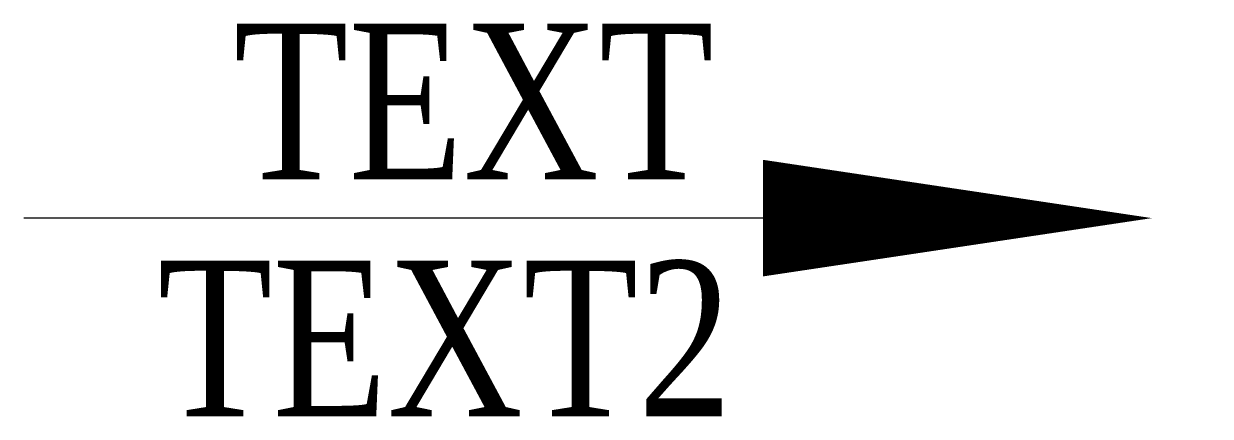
# Model space of a CAD drawing. Extents: x -14.5 to 0.8, y -2.5 to 2.5.
import ezdxf
from ezdxf.enums import TextEntityAlignment as Align

# ---------------------------------------------------------------- set-up
doc = ezdxf.new("R2010")
doc.units = 0
doc.header["$MEASUREMENT"] = 0
doc.linetypes.add('DASHED2', pattern=[0.375, 0.25, -0.125])
doc.layers.get('0').update_dxf_attribs({"linetype": 'CONTINUOUS'})
doc.layers.add('P-线路', color=7, linetype='CONTINUOUS')
doc.styles.add('CHINESE', font='times.ttf', dxfattribs={"width": 0.8, "height": 3})

msp = doc.modelspace()

# ---------------------------------------------------------------- linework, layer by layer
at = {"color": 0}
msp.add_line((-5, 0), (-14.502, 0), dxfattribs=at)
at = {"color": 7}
msp.add_lwpolyline([(-5, 0, 1.5, 0, 0), (0, 0, 0, 0, 0)], format="xyseb", dxfattribs=at)

# ---------------------------------------------------------------- texts
at = {"layer": 'P-线路', "color": 7, "linetype": 'DASHED2', "style": 'CHINESE', "width": 0.8}
for tag, p in [('TEXT', (-5.63, 0.5)), ('TEXT2', (-5.398, -2.549))]:
    msp.add_attdef(tag, text='XXX', height=2, dxfattribs=at).set_placement(p, align=Align.RIGHT)

doc.saveas('drawing.dxf')
